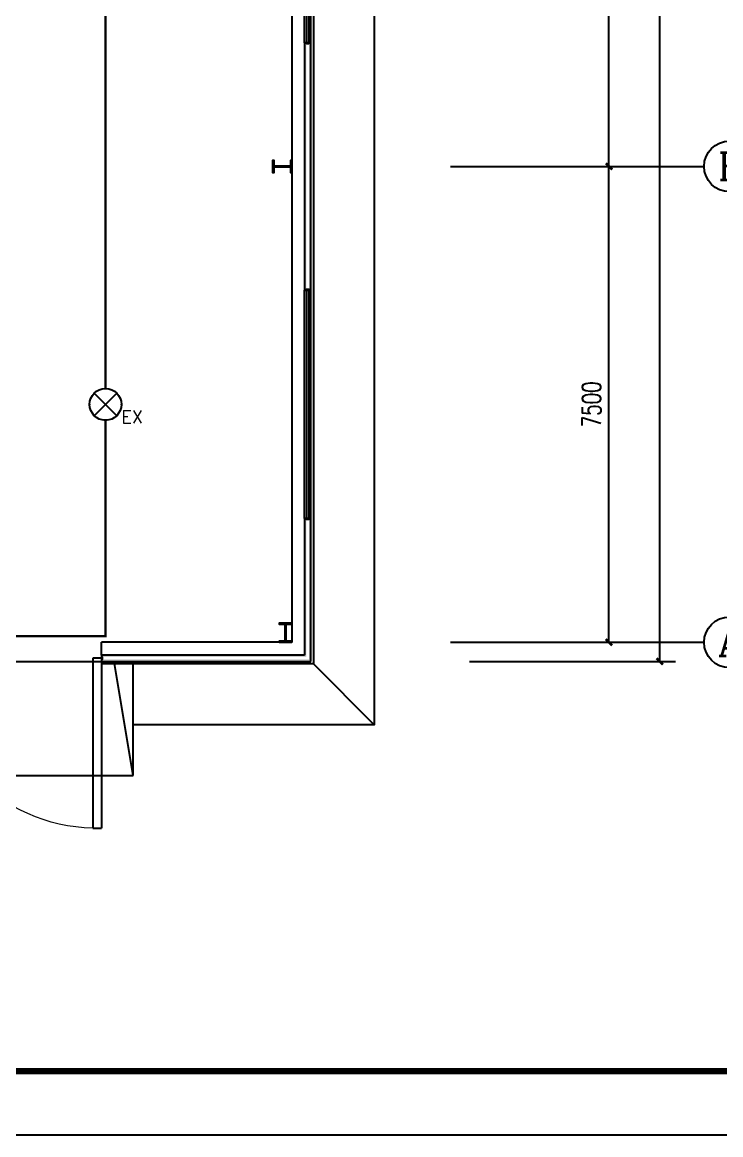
# Model space of a CAD drawing. Extents: x 4532298 to 10139194, y -639876 to -207028.
# Drawn here: x 4604001 to 4615013, y -350159 to -332626 of the extents above; entities that cross this region are included whole.
import ezdxf
from ezdxf.enums import TextEntityAlignment as Align

# ---------------------------------------------------------------- set-up
doc = ezdxf.new("R2010")
doc.units = 0
doc.header["$LTSCALE"] = 1000
doc.header["$MEASUREMENT"] = 0
doc.layers.get('0').update_dxf_attribs({"linetype": 'CONTINUOUS'})
doc.layers.get('Defpoints').update_dxf_attribs({"linetype": 'CONTINUOUS'})
for name, color, linetype in [('AXIS_TEXT', 7, 'CONTINUOUS'), ('EQUIP-照明', 3, 'CONTINUOUS'), ('PUB_TITLE', 4, 'CONTINUOUS'), ('PUB_WALL', 9, 'CONTINUOUS'), ('WALL-MOVE', 6, 'CONTINUOUS'), ('WIRE-照明', 1, 'CONTINUOUS'), ('建筑底图', 251, 'CONTINUOUS')]:
    doc.layers.add(name, color=color, linetype=linetype)
doc.styles.add('_TCH_AXIS', font='COMPLEX', dxfattribs={"bigfont": 'GBCBIG'})
doc.styles.add('_TCH_DIM_T3', font='SIMPLEX', dxfattribs={"width": 0.705882, "bigfont": 'GBCBIG'})
doc.styles.add('_TEL_DIM', font='SIMPLEX', dxfattribs={"width": 0.8, "height": 3.5, "bigfont": 'HZTXT'})
doc.styles.add('COMPLEX', font='COMPLEX')
doc.dimstyles.new('_TCH_ARCH&&100', dxfattribs={"dimtxt": 297.5, "dimasz": 100, "dimexe": 250, "dimexo": 300, "dimgap": 126.25, "dimtad": 1, "dimdec": 0, "dimzin": 0, "dimdsep": 46, "dimtxsty": '_TCH_DIM_T3', "dimblk": 'ARCHTICK', "dimcen": 0.09, "dimclrt": 7, "dimazin": 2, "dimtfac": 1, "dimtdec": 0, "dimtix": 1, "dimtmove": 2, "dimatfit": 3, "dimfxl": 0, "dimtolj": 1, "dimtzin": 0, "dimarcsym": 0})

# ---------------------------------------------------------------- blocks, each defined once
blk = doc.blocks.new('_ArchTick')
at = {"color": 0, "linetype": 'ByBlock', "const_width": 0.4}
blk.add_lwpolyline([(-0.5, -0.5), (0.5, 0.5)], dxfattribs=at)
blk = doc.blocks.new('*D398')
at = {"layer": 'Defpoints', "color": 0, "transparency": 16777216}
for p in [(4610751, -297098), (4614051, -297098), (4610751, -342698)]:
    blk.add_point(p, dxfattribs=at)
at = {"layer": '建筑底图', "color": 0, "lineweight": -2, "transparency": 16777216}
for p, q in [((4611051, -297098), (4614301, -297098)), ((4614051, -342698), (4614051, -297098)), ((4611051, -342698), (4614301, -342698))]:
    blk.add_line(p, q, dxfattribs=at)
at = {"layer": '建筑底图', "color": 0, "lineweight": -2, "transparency": 16777216, "xscale": 100, "yscale": 100, "zscale": 100}
for p, rotation in [((4614051, -297098), 90), ((4614051, -342698), 270)]:
    blk.add_blockref('_ArchTick', p, dxfattribs=dict(at, rotation=rotation))
at = {"layer": '建筑底图', "color": 7, "transparency": 16777216, "insert": (4613776, -319898), "char_height": 297.5, "attachment_point": 5, "rotation": 90, "style": '_TCH_DIM_T3'}
blk.add_mtext('\\A1;45600', dxfattribs=at)
blk = doc.blocks.new('*D399')
at = {"layer": 'Defpoints', "color": 0, "transparency": 16777216}
for p in [(4610751, -334898), (4613251, -334898), (4610751, -342398)]:
    blk.add_point(p, dxfattribs=at)
at = {"layer": '建筑底图', "color": 0, "lineweight": -2, "transparency": 16777216}
for p, q in [((4611051, -334898), (4613501, -334898)), ((4613251, -342398), (4613251, -334898)), ((4611051, -342398), (4613501, -342398))]:
    blk.add_line(p, q, dxfattribs=at)
at = {"layer": '建筑底图', "color": 0, "lineweight": -2, "transparency": 16777216, "xscale": 100, "yscale": 100, "zscale": 100}
for p, rotation in [((4613251, -334898), 90), ((4613251, -342398), 270)]:
    blk.add_blockref('_ArchTick', p, dxfattribs=dict(at, rotation=rotation))
at = {"layer": '建筑底图', "color": 7, "transparency": 16777216, "insert": (4612976, -338648), "char_height": 297.5, "attachment_point": 5, "rotation": 90, "style": '_TCH_DIM_T3'}
blk.add_mtext('\\A1;7500', dxfattribs=at)
blk = doc.blocks.new('*D400')
at = {"layer": 'Defpoints', "color": 0, "transparency": 16777216}
for p in [(4610751, -327398), (4613251, -327398), (4610751, -334898)]:
    blk.add_point(p, dxfattribs=at)
at = {"layer": '建筑底图', "color": 0, "lineweight": -2, "transparency": 16777216}
for p, q in [((4611051, -327398), (4613501, -327398)), ((4613251, -334898), (4613251, -327398)), ((4611051, -334898), (4613501, -334898))]:
    blk.add_line(p, q, dxfattribs=at)
at = {"layer": '建筑底图', "color": 0, "lineweight": -2, "transparency": 16777216, "xscale": 100, "yscale": 100, "zscale": 100}
for p, rotation in [((4613251, -327398), 90), ((4613251, -334898), 270)]:
    blk.add_blockref('_ArchTick', p, dxfattribs=dict(at, rotation=rotation))
at = {"layer": '建筑底图', "color": 7, "transparency": 16777216, "insert": (4612976, -331148), "char_height": 297.5, "attachment_point": 5, "rotation": 90, "style": '_TCH_DIM_T3'}
blk.add_mtext('\\A1;7500', dxfattribs=at)
blk = doc.blocks.new('$DorLib2D$00000002')
for p, q in [((-0.5, 0), (-0.5, 0.4875)), ((-0.475, 0.4875), (-0.5, 0.4875)), ((-0.475, 0), (-0.475, 0.4875)), ((0.475, 0), (0.475, 0.4875)), ((0.475, 0.4875), (0.5, 0.4875)), ((0.5, 0), (0.5, 0.4875)), ((-0.5, 0), (-0.475, 0)), ((0.5, 0), (0.475, 0))]:
    blk.add_line(p, q)
at = {"lineweight": 13}
for centre, start, end in [((-0.4875, 0), 0, 88.5307), ((0.4875, 0), 91.4693, 180)]:
    blk.add_arc(centre, 0.4875, start, end, dxfattribs=at)
blk = doc.blocks.new('$TCHSYS$WIN2D')
for p, q in [((-0.5, 0.5), (0.5, 0.5)), ((-0.5, 0.5), (-0.5, -0.5)), ((0.5, 0.5), (0.5, -0.5)), ((0.5, 0.1667), (-0.5, 0.1667)), ((0.5, -0.1667), (-0.5, -0.1667)), ((-0.5, -0.5), (0.5, -0.5))]:
    blk.add_line(p, q)
blk = doc.blocks.new('_AXISO')
blk.add_circle((0, 0), 0.5)
at = {"layer": 'AXIS_TEXT', "style": 'COMPLEX', "width": 1.041667}
blk.add_attdef('A', text='', height=0.56, dxfattribs=at).set_placement((-0.25, -0.28), (0.25, -0.28), align=Align.FIT)
blk = doc.blocks.new('$equip$00002522')
for p, q in [((-0.354, 0.354), (0.354, -0.354)), ((0.354, 0.354), (-0.354, -0.354))]:
    blk.add_line(p, q)
at = {"const_width": 0.04}
blk.add_lwpolyline([(0, 0.5, -1), (0, -0.5, -1), (0, 0.5, -0.256099)], format="xyb", dxfattribs=at)
blk.add_circle((0, 0), 0.5)
for p in [(0, 0.5), (-0.5, 0), (0.5, 0), (0, -0.5)]:
    blk.add_point(p)
at = {"color": 7, "style": '_TEL_DIM', "flags": 1}
blk.add_attdef('A', text='', height=0.00002, dxfattribs=at).set_placement((0, 0), align=Align.MIDDLE_CENTER)
at = {"color": 7, "style": '_TEL_DIM'}
blk.add_attdef('$TEXT$', text='', height=0.4, dxfattribs=at).set_placement((0.837, -0.394), align=Align.MIDDLE_CENTER)

msp = doc.modelspace()

# ---------------------------------------------------------------- hatches: boundary and pattern name
at = {"layer": 'PUB_WALL'}
msp.add_hatch(color=256, dxfattribs=at).paths.add_polyline_path([(4608450.8, -336848.3), (4608550.8, -336848.3), (4608520.8, -336818.3), (4608480.8, -336818.3)])
at = {"layer": '建筑底图'}
for points in [[(4608550.8, -332948.3), (4608450.8, -332948.3), (4608480.8, -332978.3), (4608520.8, -332978.3)], [(4608450.8, -332948.3), (4608450.8, -336848.3), (4608480.8, -336818.3), (4608480.8, -332978.3)], [(4608550.8, -336848.3), (4608550.8, -332948.3), (4608520.8, -332978.3), (4608520.8, -336818.3)], [(4607966.8, -334908.3), (4607966.8, -334998.3), (4607950.8, -334998.3), (4607950.8, -334798.3), (4607966.8, -334798.3), (4607966.8, -334888.3), (4608234.8, -334888.3), (4608234.8, -334798.3), (4608250.8, -334798.3), (4608250.8, -334998.3), (4608234.8, -334998.3), (4608234.8, -334908.3)], [(4608550.8, -340448.3), (4608450.8, -340448.3), (4608480.8, -340478.3), (4608520.8, -340478.3)], [(4608450.8, -340448.3), (4608450.8, -342598.3), (4608480.8, -342628.3), (4608480.8, -340478.3)], [(4608550.8, -342698.3), (4608550.8, -340448.3), (4608520.8, -340478.3), (4608520.8, -342668.3)], [(4608160.8, -342114.3), (4608250.8, -342114.3), (4608250.8, -342098.3), (4608050.8, -342098.3), (4608050.8, -342114.3), (4608140.8, -342114.3), (4608140.8, -342382.3), (4608050.8, -342382.3), (4608050.8, -342398.3), (4608250.8, -342398.3), (4608250.8, -342382.3), (4608160.8, -342382.3)], [(4608450.8, -342598.3), (4605250.8, -342598.3), (4605280.8, -342628.3), (4608480.8, -342628.3)], [(4605250.8, -342598.3), (4605250.8, -342698.3), (4605280.8, -342668.3), (4605280.8, -342628.3)], [(4605250.8, -342698.3), (4608550.8, -342698.3), (4608520.8, -342668.3), (4605280.8, -342668.3)]]:
    msp.add_hatch(color=256, dxfattribs=at).paths.add_polyline_path(points)

# ---------------------------------------------------------------- linework, layer by layer
at = {"layer": 'PUB_TITLE', "color": 4}
msp.add_lwpolyline([(4550210.2, -350158.8), (4634310.2, -350158.8), (4634310.2, -290758.8), (4550210.2, -290758.8)], close=True, dxfattribs=at)
at = {"layer": 'PUB_TITLE', "color": 4, "const_width": 100}
msp.add_lwpolyline([(4552710.2, -349158.8), (4633310.2, -349158.8), (4633310.2, -291758.8), (4552710.2, -291758.8)], close=True, dxfattribs=at)
at = {"layer": 'WALL-MOVE'}
msp.add_line((4608450.8, -336848.3), (4608550.8, -336848.3), dxfattribs=at)
at = {"layer": 'WIRE-照明', "const_width": 35}
msp.add_lwpolyline([(4605313.9, -331402.3), (4605313.9, -338399.6)], dxfattribs=at)
at = {"layer": 'WIRE-照明', "color": 1, "const_width": 35}
msp.add_lwpolyline([(4582449, -342709.3), (4582449, -342301.8), (4605313.9, -342301.8), (4605313.9, -338899.6)], dxfattribs=at)
at = {"layer": '建筑底图'}
for p, q in [((4608550.8, -332948.3), (4608450.8, -332948.3)), ((4608450.8, -332948.3), (4608450.8, -336848.3)), ((4608550.8, -336848.3), (4608550.8, -332948.3)), ((4610750.8, -334898.3), (4614750.8, -334898.3)), ((4608550.8, -340448.3), (4608450.8, -340448.3)), ((4608450.8, -340448.3), (4608450.8, -342598.3)), ((4608550.8, -342698.3), (4608550.8, -340448.3)), ((4605250.6, -342598.3), (4605250.6, -342398.3)), ((4610750.8, -342398.3), (4614750.8, -342398.3)), ((4599750.8, -342698.3), (4605250.8, -342698.3)), ((4605250.6, -342698.3), (4605250.6, -342738.3)), ((4608450.8, -342598.3), (4605250.8, -342598.3)), ((4605250.8, -342598.3), (4605250.8, -342698.3)), ((4605250.8, -342698.3), (4608550.8, -342698.3)), ((4605750.8, -344498.3), (4605450.8, -342698.3)), ((4605750.8, -344498.3), (4605750.8, -342698.3)), ((4608590.8, -342738.3), (4609550.8, -343698.3)), ((4599250.8, -344498.3), (4605750.8, -344498.3))]:
    msp.add_line(p, q, dxfattribs=at)
for points in [[(4605750.8, -296098.3), (4609550.8, -296098.3), (4609550.8, -343698.3), (4605750.8, -343698.3)], [(4605250.8, -297058.3), (4608590.8, -297058.3), (4608590.8, -342738.3), (4605250.6, -342738.3)], [(4605250.8, -297398.3), (4608250.8, -297398.3), (4608250.8, -342398.3), (4605250.6, -342398.3)]]:
    msp.add_lwpolyline(points, dxfattribs=at)
for points in [[(4608250.8, -334798.3), (4608250.8, -334998.3), (4608234.8, -334998.3), (4608234.8, -334908.3), (4607966.8, -334908.3), (4607966.8, -334998.3), (4607950.8, -334998.3), (4607950.8, -334798.3), (4607966.8, -334798.3), (4607966.8, -334888.3), (4608234.8, -334888.3), (4608234.8, -334798.3)], [(4608050.8, -342398.3), (4608250.8, -342398.3), (4608250.8, -342382.3), (4608160.8, -342382.3), (4608160.8, -342114.3), (4608250.8, -342114.3), (4608250.8, -342098.3), (4608050.8, -342098.3), (4608050.8, -342114.3), (4608140.8, -342114.3), (4608140.8, -342382.3), (4608050.8, -342382.3)]]:
    msp.add_lwpolyline(points, close=True, dxfattribs=at)

# ---------------------------------------------------------------- block references
at = {"layer": 'EQUIP-照明', "color": 0, "xscale": 500, "yscale": 500, "zscale": 500}
msp.add_blockref('$equip$00002522', (4605313.9, -338649.6), dxfattribs=at).add_auto_attribs({'$TEXT$': 'EX'})
at = {"layer": '建筑底图', "xscale": 3600, "yscale": 100, "zscale": 3600, "rotation": 90}
for p in [(4608500.8, -331148.3), (4608500.8, -338648.3)]:
    msp.add_blockref('$TCHSYS$WIN2D', p, dxfattribs=at)
at = {"layer": '建筑底图'}
ref = msp.add_blockref('_AXISO', (4615150.8, -334898.3), dxfattribs=dict(at, xscale=800, yscale=800, zscale=800))
ref.add_attrib('A', 'B', dxfattribs={"layer": 'AXIS_TEXT', "color": 0, "height": 435.3, "style": '_TCH_AXIS'}).set_placement((4614974.6, -335115.9), (4615326.9, -335115.9), align=Align.FIT)
ref = msp.add_blockref('_AXISO', (4615150.8, -342398.3), dxfattribs=dict(at, xscale=800, yscale=800, zscale=800))
ref.add_attrib('A', 'A', dxfattribs={"layer": 'AXIS_TEXT', "color": 0, "height": 425.2, "style": '_TCH_AXIS'}).set_placement((4614968.5, -342610.9), (4615333, -342610.9), align=Align.FIT)
at = {"layer": '建筑底图', "xscale": 5500, "yscale": -5500, "zscale": 5500}
msp.add_blockref('$DorLib2D$00000002', (4602500.8, -342648.3), dxfattribs=at)

# ---------------------------------------------------------------- dimensions: what is measured, and where the dimension line sits
at = {"layer": '建筑底图'}
for p1, p2, distance, picture, middle in [((4610750.8, -342698.3), (4610750.8, -297098.3), -3300, '*D398', (4613775.8, -319898.3)), ((4610750.8, -334898.3), (4610750.8, -327398.3), -2500, '*D400', (4612975.8, -331148.3)), ((4610750.8, -342398.3), (4610750.8, -334898.3), -2500, '*D399', (4612975.8, -338648.3))]:
    dim = msp.add_aligned_dim(p1=p1, p2=p2, distance=distance, dimstyle='_TCH_ARCH&&100', dxfattribs=at)
    dim.commit()
    dim.dimension.update_dxf_attribs({"geometry": picture, "text_midpoint": middle})

doc.saveas('drawing.dxf')
